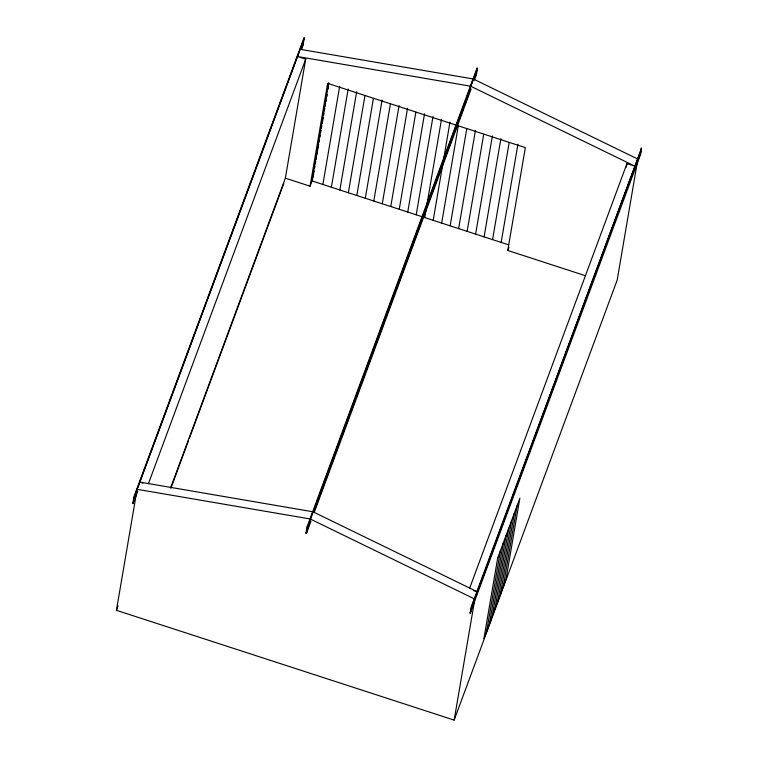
<?xml version="1.0" encoding="UTF-8"?>
<svg xmlns="http://www.w3.org/2000/svg" width="758" height="758" viewBox="0 0 758 758"><rect width="100%" height="100%" fill="white"/><g stroke="black" fill="none" stroke-linecap="round" stroke-linejoin="round"><path stroke-width="1.14" d="M137.738 491.468L132.811 503.53L133.977 496.67L303.949 37.9L303.191 44.893L301.542 49.327M133.219 503.663L134.393 496.803L304.356 38.033M116.429 610.313L137.113 489.308L300.13 49.298L473.305 78.984L637.857 159.085L617.173 280.09L454.156 720.1L116.429 610.313L118.068 605.879M303.949 37.9L303.191 44.893M170.796 487.385L285.359 178.168L305.692 59.181L297.458 56.509L470.633 86.194L635.185 166.296L626.951 163.624L469.685 588.104M285.359 178.168L310.069 186.203L327.646 83.352L525.341 147.621L507.765 250.472L585.271 275.666M328.811 82.707L312.021 180.935L508.646 244.853M312.94 177.836L314.125 170.901M314.513 168.589L314.911 166.277M315.309 163.965L315.707 161.653M316.095 159.341L316.493 157.029M316.891 154.717L318.663 144.323M319.061 142.011L319.459 139.699M319.848 137.387L320.246 135.076M320.643 132.764L321.032 130.452M321.43 128.14L321.828 125.828M322.216 123.516L323.211 117.746M323.6 115.434L323.998 113.122M324.396 110.81L324.794 108.498M325.182 106.186L325.58 103.874M325.978 101.563L326.366 99.251M326.764 96.939L327.162 94.627M328.148 88.847L328.546 86.535M322.889 184.469L339.679 86.241M331.379 187.226L348.168 88.999M339.859 189.993L356.648 91.756M348.348 192.75L364.939 95.669M356.829 195.507L373.419 98.436M310.988 521.182L306.478 533.376L305.986 533.215L307.047 526.962L477.019 68.192L477.512 68.353L476.441 74.606L474.394 80.149M306.478 533.376L307.54 527.123L477.512 68.353M365.309 198.264L382.108 100.037M373.798 201.022L390.389 103.95M382.278 203.779L399.068 105.552M390.768 206.536L407.558 108.309M399.248 209.293L415.848 112.222M407.738 212.05L424.527 113.823M416.218 214.808L433.007 116.58M424.707 217.574L426.479 207.171M426.877 204.859L441.497 119.338M433.188 220.332L442.871 163.7M443.458 160.232L449.977 122.104M441.677 223.089L458.268 126.017M476.308 72.361L477.019 68.192M450.157 225.846L466.748 128.775M458.647 228.603L475.437 130.376M467.127 231.361L483.718 134.289M475.607 234.118L492.406 135.89M484.097 236.875L500.886 138.648M492.577 239.632L509.177 142.561M501.152 242.418L517.941 144.191M470.131 613.184L471.192 606.931L641.571 148.293L640.51 154.547L470.131 613.184L473.001 605.424M470.538 613.317L471.609 607.063L641.571 148.293M454.156 720.1L474.84 599.095L637.857 159.085M486.674 631.234L500.47 550.564M489.46 623.73L503.246 543.069M492.207 616.301L505.993 535.631M494.965 608.873L508.751 528.203M497.769 601.302L511.555 520.632M500.517 593.874L514.312 513.204M503.303 586.37L517.089 505.7M626.354 167.12L626.951 163.624M641.164 148.161L640.51 154.547M132.811 503.53L136.506 493.553M301.134 49.185L302.366 45.868M148.426 483.661L305.692 59.181M170.863 488.294L188.515 440.635M189.339 438.418L283.776 183.512M310.069 186.203L312.741 178.992M137.113 489.308L310.287 518.993L312.959 511.783L477.512 591.884L473.39 590.548M470.633 86.194L473.305 78.984M305.986 533.215L309.264 524.346M314.191 511.053L319.118 497.75M320.35 494.424L324.452 483.348M325.684 480.022L328.972 471.154M331.028 465.62L334.306 456.752M336.363 451.209L339.65 442.34M341.289 437.916L344.16 430.156M346.624 423.504L349.504 415.754M351.144 411.319L354.839 401.342M356.478 396.908L359.349 389.157M360.998 384.723L364.693 374.746M366.332 370.311L370.027 360.344M370.851 358.127L374.547 348.149M376.186 343.725L379.881 333.747M380.706 331.53L385.216 319.345M386.04 317.128L389.735 307.151M390.56 304.934L395.07 292.749M395.894 290.532L404.924 266.153M405.748 263.936L437.357 178.604M438.588 175.287L442.691 164.202M443.923 160.876L448.035 149.8M449.267 146.474L452.545 137.605M455.008 130.954L457.889 123.203M459.528 118.769L463.223 108.792M464.862 104.367L467.743 96.607M474.716 77.771L475.948 74.445M314.276 512.323L471.106 89.008M507.765 250.472L508.931 247.307M636.398 164.391L637.63 161.066M638.454 158.848L639.686 155.523M312.959 511.783L139.785 482.097L142.874 483.102M307.047 526.962L307.54 527.123M310.287 518.993L474.84 599.095M497.684 558.068L483.898 638.738L506.079 578.866L519.865 498.195L497.684 558.068"/></g></svg>
